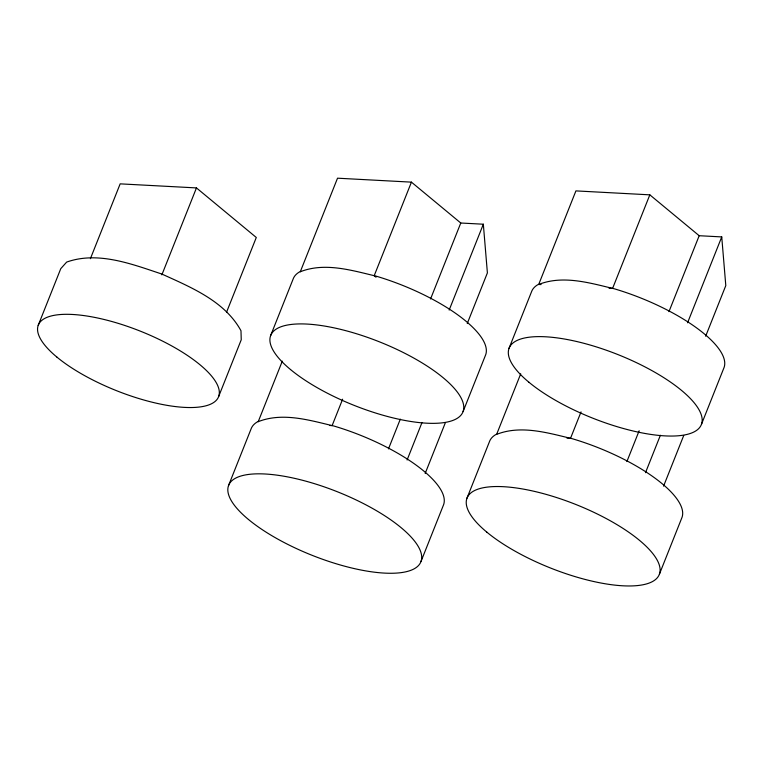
<?xml version="1.0" encoding="UTF-8"?>
<svg xmlns="http://www.w3.org/2000/svg" width="764" height="764" viewBox="0 0 764 764"><rect width="100%" height="100%" fill="white"/><g stroke="black" fill="none" stroke-linecap="round" stroke-linejoin="round"><path stroke-width="1.15" d="M38.2 325.378L60.767 268.67L66.659 262.081C98.079 250.917 131.885 264.115 161.911 274.066C191.124 287.379 224.855 301.159 240.985 330.755L241.243 339.77L218.676 396.468M90.391 258.7L120.168 183.857L196.463 187.915L256.293 237.48L226.507 312.323M161.853 274.868L196.463 187.915M270.59 335.711L293.147 279.003A103.455 34.199 21.7 0 1 299.44 271.974L300.29 271.755C324.117 262.348 350.389 269.95 374.198 275.689L375.726 276.033A103.455 34.199 21.7 0 1 485.656 354.84L463.089 411.548M300.29 271.755L337.526 178.193L411.433 182.138L460.778 223.012L483.335 224.215L487.394 272.891L467.253 323.525M228.512 485.627L251.079 428.919A103.455 34.199 21.7 0 1 257.363 421.89L258.222 421.671C282.04 412.264 308.322 419.856 332.12 425.605L333.658 425.949A103.455 34.199 21.7 0 1 443.578 504.756L421.012 561.464M258.222 421.671L282.308 361.133M411.433 182.138L374.198 275.689L376.022 277.208M342.635 399.19L332.12 425.605L329.742 425.481M430.562 298.963L460.778 223.012M388.484 448.879L400.307 419.159M449.165 310.069L483.335 224.215M407.097 459.985L421.986 422.559M425.176 473.441L445.326 422.807M508.986 348.413L531.553 291.705A103.455 34.199 21.7 0 1 537.846 284.676L538.696 284.456C562.524 275.05 588.796 282.651 612.604 288.391L614.132 288.744A103.455 34.199 21.7 0 1 724.052 367.541L701.495 424.249M466.909 498.329L489.476 441.621A103.455 34.199 21.7 0 1 495.769 434.592L496.619 434.372C520.446 424.965 546.718 432.567 570.527 438.307L572.055 438.651A103.455 34.199 21.7 0 1 681.985 517.457L659.418 574.165M496.619 434.372L520.714 373.835M705.649 336.227L725.8 285.593L721.741 236.916L699.184 235.713L649.83 194.839L612.604 288.391L609.023 288.2M581.041 411.892L570.527 438.307L566.945 438.116M668.958 311.664L699.184 235.713M626.881 461.58L639.153 430.762M687.571 322.771L721.741 236.916M645.494 472.687L660.392 435.26M663.572 486.143L683.723 435.509M649.83 194.839L575.922 190.895L538.696 284.456L541.074 284.58M56.918 357.113A96.99 32.059 21.7 0 0 212.774 403.067A96.99 32.059 21.7 0 0 115.622 322.589A96.99 32.059 21.7 0 0 56.918 357.113M290.549 369.566A103.455 34.199 21.7 0 0 456.796 418.577A103.455 34.199 21.7 0 0 353.169 332.741A103.455 34.199 21.7 0 0 290.549 369.566M528.955 382.267A103.455 34.199 21.7 0 0 695.202 431.278A103.455 34.199 21.7 0 0 591.565 345.443A103.455 34.199 21.7 0 0 528.955 382.267M486.878 532.183A103.455 34.199 21.7 0 0 653.124 581.194A103.455 34.199 21.7 0 0 549.497 495.359A103.455 34.199 21.7 0 0 486.878 532.183M248.472 519.482A103.455 34.199 21.7 0 0 414.728 568.492A103.455 34.199 21.7 0 0 311.091 482.657A103.455 34.199 21.7 0 0 248.472 519.482"/></g></svg>
